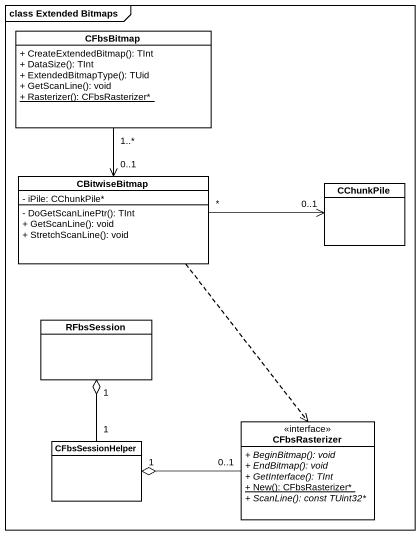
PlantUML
@startuml
mainframe class Extended Bitmaps
hide circle
hide empty members
skinparam classAttributeIconSize 0
class CFbsBitmap {
  + CreateExtendedBitmap(): TInt
  + DataSize(): TInt
  + ExtendedBitmapType(): TUid
  + GetScanLine(): void
  {static} + Rasterizer(): CFbsRasterizer*
}
class CBitwiseBitmap {
  - iPile: CChunkPile*
  - DoGetScanLinePtr(): TInt
  + GetScanLine(): void
  + StretchScanLine(): void
}
class CChunkPile
class RFbsSession
class CFbsRasterizer <<interface>> {
  {abstract} + BeginBitmap(): void
  {abstract} + EndBitmap(): void
  {abstract} + GetInterface(): TInt
  {static} + New(): CFbsRasterizer*
  {abstract} + ScanLine(): const TUint32*
}
class CFbsSessionHelper
CFbsBitmap "1..*" --> "0..1" CBitwiseBitmap
CBitwiseBitmap "*" -right-> "0..1" CChunkPile
CBitwiseBitmap ..> CFbsRasterizer
CFbsRasterizer "0..1" -left-o "1" CFbsSessionHelper
CFbsSessionHelper "1" -up-o "1" RFbsSession
@enduml
